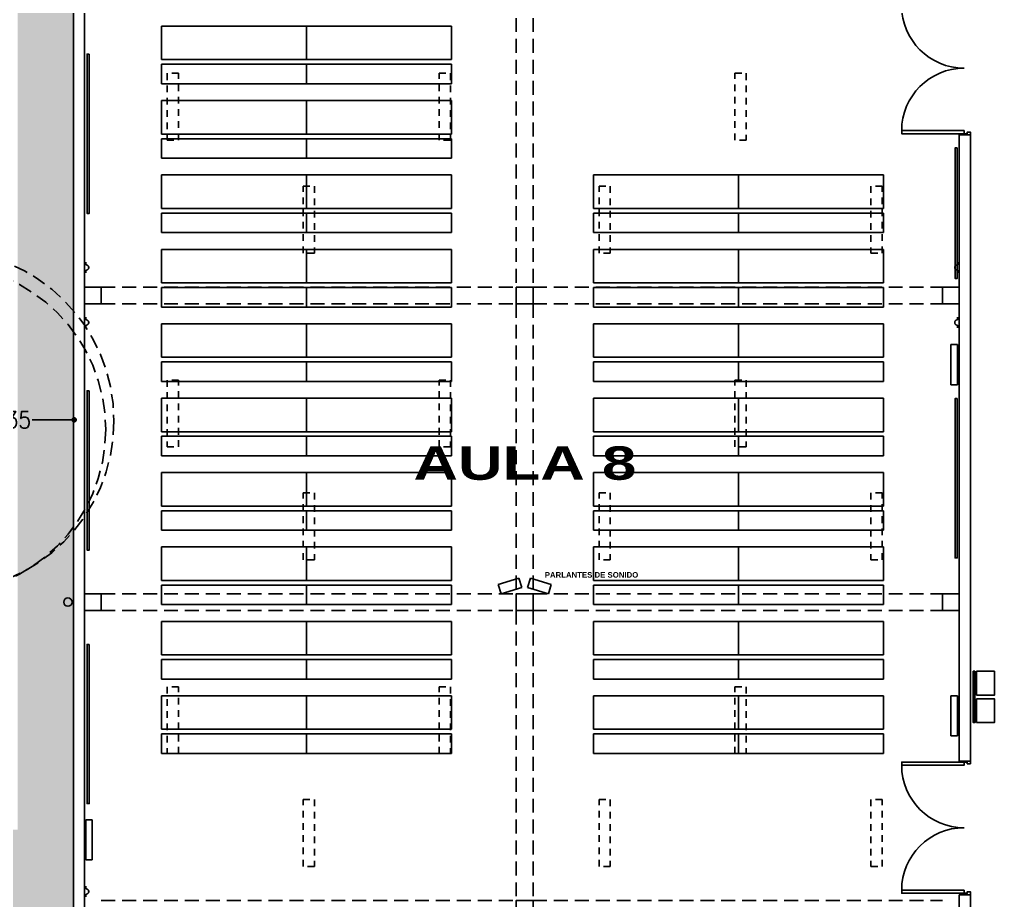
# Model space of a CAD drawing. Header units: millimetres. Extents: x -735 to -481, y 85 to 450.
# Drawn here: x -669.96 to -652.48, y 204 to 219.8 of the extents above; entities that cross this region are included whole.
import ezdxf

# ---------------------------------------------------------------- set-up
doc = ezdxf.new("R2010")
doc.units = ezdxf.units.MM
doc.header["$PDMODE"] = 35
doc.header["$PDSIZE"] = -2
doc.linetypes.add('ACAD_ISO02W100', pattern=[15, 12, -3])
doc.linetypes.add('DASHED', pattern=[0.75, 0.5, -0.25])
doc.layers.get('0').update_dxf_attribs({"color": 6, "linetype": 'CONTINUOUS'})
doc.layers.get('Defpoints').update_dxf_attribs({"linetype": 'CONTINUOUS'})
for name, color, linetype in [('1', 1, 'CONTINUOUS'), ('A-CARPINTERIAS PUERTAS', 2, 'CONTINUOUS'), ('dib - texto', 2, 'CONTINUOUS'), ('dib-muros corte', 5, 'CONTINUOUS'), ('E-COLUMNAS CUADRADAS', 6, 'CONTINUOUS'), ('ESCALERA', 2, 'CONTINUOUS'), ('ESTUFAS', 50, 'CONTINUOUS'), ('fino', 8, 'CONTINUOUS'), ('iluminacion LED', 10, 'CONTINUOUS'), ('mobiliario aulas', 254, 'CONTINUOUS'), ('MUROS', 4, 'CONTINUOUS'), ('proyeccion arboles', 94, 'DASHED'), ('sonido', 1, 'CONTINUOUS'), ('T-LOCALES', 7, 'CONTINUOUS'), ('tomas', 10, 'CONTINUOUS'), ('VISTA2', 2, 'CONTINUOUS')]:
    doc.layers.add(name, color=color, linetype=linetype)
doc.layers.add('SUPERFICIES', color=6, linetype='CONTINUOUS', plot=False)
doc.styles.add('ARIAL', font='swisseb.ttf', dxfattribs={"width": 1.32})
doc.styles.add('ROMANS', font='romans', dxfattribs={"width": 0.9})
doc.styles.add('STYLE1', font='swisseb.ttf', dxfattribs={"width": 1.32})
doc.dimstyles.new('COTAS1', dxfattribs={"dimtxt": 0.3, "dimasz": 0.1, "dimexe": 0.6, "dimexo": 0.2, "dimgap": 0.01, "dimtad": 0, "dimzin": 0, "dimdsep": 46, "dimtxsty": 'ROMANS', "dimblk": 'DOT', "dimcen": 2.5, "dimse1": 1, "dimse2": 1, "dimclrd": 256, "dimclre": 1, "dimclrt": 256, "dimadec": 0, "dimazin": 0, "dimtfac": 1, "dimtofl": 0, "dimtmove": 2, "dimatfit": 3, "dimldrblk": 'ARCHTICK', "dimfxl": 1, "dimtolj": 1, "dimtzin": 0, "dimarcsym": 0})

# ---------------------------------------------------------------- blocks, each defined once
blk = doc.blocks.new('_Dot')
at = {"color": 0, "linetype": 'ByBlock', "lineweight": -2}
blk.add_line((-0.5, 0), (-1, 0), dxfattribs=at)
at = {"color": 0, "linetype": 'ByBlock', "const_width": 0.5}
blk.add_lwpolyline([(-0.25, 0, 1), (0.25, 0, 1)], format="xyb", close=True, dxfattribs=at)
blk = doc.blocks.new('*D104')
at = {"layer": '1', "lineweight": -2, "transparency": 16777216}
for p, q in [((-671.231, 212.623), (-670.578, 212.623)), ((-669.081, 212.623), (-669.735, 212.623))]:
    blk.add_line(p, q, dxfattribs=at)
at = {"layer": 'Defpoints', "color": 0, "transparency": 16777216}
for p in [(-671.331, 212.623), (-671.331, 212.603), (-668.981, 212.603)]:
    blk.add_point(p, dxfattribs=at)
at = {"layer": '1', "lineweight": -2, "transparency": 16777216, "xscale": 0.1, "yscale": 0.1, "zscale": 0.1, "rotation": 180}
blk.add_blockref('_Dot', (-671.331, 212.623), dxfattribs=at)
at = {"layer": '1', "lineweight": -2, "transparency": 16777216, "xscale": 0.1, "yscale": 0.1, "zscale": 0.1}
blk.add_blockref('_Dot', (-668.981, 212.623), dxfattribs=at)
at = {"layer": '1', "transparency": 16777216, "insert": (-670.156, 212.623), "char_height": 0.3, "attachment_point": 5, "style": 'ROMANS'}
blk.add_mtext('\\A1;2.35', dxfattribs=at)
blk = doc.blocks.new('_ARCHTICK')
at = {"color": 0, "linetype": 'ByBlock', "const_width": 0.00381}
blk.add_lwpolyline([(-0.0127, -0.0127), (0.0127, 0.0127)], dxfattribs=at)

msp = doc.modelspace()

# ---------------------------------------------------------------- hatches: boundary and pattern name
at = {"layer": 'fino'}
h = msp.add_hatch(dxfattribs=at)
h.set_pattern_fill('AR-B816', color=256, scale=0.001, style=0)
edge = h.paths.add_edge_path(flags=0)
edge.add_arc((-674.465, 199.277), 1.836, 0, 360)
edge = h.paths.add_edge_path(flags=16)
edge.add_arc((-674.465, 199.277), 2.436, 0, 360)
edge = h.paths.add_edge_path(flags=0)
edge.add_arc((-674.465, 199.277), 1.836, 0, 360)
h.paths.add_polyline_path([(-690.51, 232.581), (-692.31, 232.659), (-692.31, 205.449), (-692.31, 205.404), (-671.209, 193.902), (-668.995, 193.902), (-668.995, 225.823), (-668.995, 225.824), (-668.996, 225.824), (-668.996, 226.324), (-668.995, 226.273), (-669.996, 226.273), (-669.996, 205.274), (-678.604, 205.274), (-678.602, 205.274), (-681.602, 205.274), (-681.604, 205.274), (-683.666, 205.274), (-683.663, 210.743), (-690.51, 210.743)])
h.paths.add_polyline_path([(-691.737, 229.263), (-691.137, 229.263), (-691.137, 228.663), (-691.737, 228.663)], flags=16)

# ---------------------------------------------------------------- linework, layer by layer
at = {"layer": '1'}
msp.add_lwpolyline([(-652.834, 208.115), (-652.834, 207.193), (-652.864, 207.193), (-652.864, 208.115)], close=True, dxfattribs=at)
for points in [[(-652.804, 208.115), (-652.804, 207.685)], [(-652.804, 207.685), (-652.484, 207.685), (-652.484, 208.115), (-652.804, 208.115)], [(-652.804, 207.623), (-652.804, 207.193)], [(-652.804, 207.193), (-652.484, 207.193), (-652.484, 207.623), (-652.804, 207.623)]]:
    msp.add_lwpolyline(points, dxfattribs=at)
at = {"layer": 'A-CARPINTERIAS PUERTAS', "color": 3}
for points in [[(-653.028, 217.754), (-653.028, 217.81), (-654.147, 217.81), (-654.147, 217.754)], [(-653.028, 206.485), (-653.028, 206.429), (-654.147, 206.429), (-654.147, 206.485)], [(-653.028, 204.133), (-653.028, 204.189), (-654.147, 204.189), (-654.147, 204.133)]]:
    msp.add_lwpolyline(points, close=True, dxfattribs=at)
at = {"layer": 'A-CARPINTERIAS PUERTAS', "color": 2}
for points in [[(-653.028, 217.733), (-653.028, 217.754), (-652.972, 217.754), (-652.972, 217.782), (-652.916, 217.782), (-652.916, 217.754), (-652.916, 217.754), (-652.916, 217.733)], [(-653.028, 206.505), (-653.028, 206.485), (-652.972, 206.485), (-652.972, 206.457), (-652.916, 206.457), (-652.916, 206.485), (-652.916, 206.485), (-652.916, 206.505)], [(-653.028, 204.105), (-653.028, 204.133), (-652.972, 204.133), (-652.972, 204.161), (-652.916, 204.161), (-652.916, 204.133), (-652.916, 204.133), (-652.916, 204.105)]]:
    msp.add_lwpolyline(points, dxfattribs=at)
at = {"layer": 'A-CARPINTERIAS PUERTAS'}
for centre, start, end in [((-653.028, 220.05), 180, 270), ((-653.028, 217.81), 90, 180), ((-653.028, 206.429), 180, 270), ((-653.028, 204.189), 90, 180)]:
    msp.add_arc(centre, 1.12, start, end, dxfattribs=at)
at = {"layer": 'dib-muros corte'}
for p, q in [((-653.116, 217.733), (-653.116, 206.505)), ((-652.916, 217.733), (-652.916, 206.505))]:
    msp.add_line(p, q, dxfattribs=at)
at = {"layer": 'E-COLUMNAS CUADRADAS'}
for points in [[(-668.796, 215.004), (-668.796, 214.704), (-668.496, 214.704), (-668.496, 215.004)], [(-653.416, 215.004), (-653.416, 214.704), (-653.116, 214.704), (-653.116, 215.004)], [(-668.796, 209.504), (-668.796, 209.204), (-668.496, 209.204), (-668.496, 209.504)], [(-653.416, 209.504), (-653.416, 209.204), (-653.116, 209.204), (-653.116, 209.504)]]:
    msp.add_lwpolyline(points, close=True, dxfattribs=at)
for points in [[(-660.756, 214.704), (-660.756, 215.004), (-661.056, 215.004)], [(-661.056, 215.004), (-661.056, 214.704), (-660.756, 214.704)], [(-660.756, 209.204), (-660.756, 209.504), (-661.056, 209.504), (-661.056, 209.204), (-660.756, 209.204)], [(-660.756, 203.704), (-660.756, 204.004), (-661.056, 204.004), (-661.056, 203.704), (-660.756, 203.704)]]:
    msp.add_lwpolyline(points, dxfattribs=at)
at = {"layer": 'ESCALERA'}
msp.add_circle((-669.094, 209.354), 0.075, dxfattribs=at)
at = {"layer": 'ESTUFAS', "linetype": 'ACAD_ISO02W100'}
for points in [[(-653.15, 213.973), (-653.15, 213.251), (-653.264, 213.251), (-653.264, 213.973)], [(-653.15, 207.675), (-653.15, 206.954), (-653.264, 206.954), (-653.264, 207.675)], [(-668.661, 205.453), (-668.661, 204.732), (-668.775, 204.732), (-668.775, 205.453)]]:
    msp.add_lwpolyline(points, close=True, dxfattribs=at)
at = {"layer": 'iluminacion LED', "linetype": 'ACAD_ISO02W100', "ltscale": 0.01}
for points in [[(-667.113, 218.837), (-667.313, 218.837), (-667.313, 217.637), (-667.113, 217.637)], [(-662.438, 218.837), (-662.238, 218.837), (-662.238, 217.637), (-662.438, 217.637)], [(-656.936, 217.637), (-657.136, 217.637), (-657.136, 218.837), (-656.936, 218.837)], [(-664.876, 216.813), (-664.676, 216.813), (-664.676, 215.613), (-664.876, 215.613)], [(-659.373, 215.613), (-659.573, 215.613), (-659.573, 216.813), (-659.373, 216.813)], [(-654.698, 215.613), (-654.498, 215.613), (-654.498, 216.813), (-654.698, 216.813)], [(-667.113, 213.337), (-667.313, 213.337), (-667.313, 212.137), (-667.113, 212.137)], [(-662.438, 213.337), (-662.238, 213.337), (-662.238, 212.137), (-662.438, 212.137)], [(-656.936, 212.137), (-657.136, 212.137), (-657.136, 213.337), (-656.936, 213.337)], [(-664.876, 211.313), (-664.676, 211.313), (-664.676, 210.113), (-664.876, 210.113)], [(-659.373, 210.113), (-659.573, 210.113), (-659.573, 211.313), (-659.373, 211.313)], [(-654.698, 210.113), (-654.498, 210.113), (-654.498, 211.313), (-654.698, 211.313)], [(-667.113, 207.837), (-667.313, 207.837), (-667.313, 206.637), (-667.113, 206.637)], [(-662.438, 207.837), (-662.238, 207.837), (-662.238, 206.637), (-662.438, 206.637)], [(-656.936, 206.637), (-657.136, 206.637), (-657.136, 207.837), (-656.936, 207.837)], [(-664.876, 205.813), (-664.676, 205.813), (-664.676, 204.613), (-664.876, 204.613)], [(-659.373, 204.613), (-659.573, 204.613), (-659.573, 205.813), (-659.373, 205.813)], [(-654.698, 204.613), (-654.498, 204.613), (-654.498, 205.813), (-654.698, 205.813)]]:
    msp.add_lwpolyline(points, close=True, dxfattribs=at)
at = {"layer": 'mobiliario aulas', "linetype": 'ACAD_ISO02W100'}
for points in [[(-667.415, 219.083), (-667.415, 219.683), (-664.815, 219.683), (-664.815, 219.083), (-667.415, 219.083)], [(-664.815, 219.083), (-664.815, 219.683), (-662.215, 219.683), (-662.215, 219.083), (-664.815, 219.083)], [(-667.415, 218.999), (-667.415, 218.649), (-664.815, 218.649), (-664.815, 218.999), (-667.415, 218.999)], [(-664.815, 218.999), (-664.815, 218.649), (-662.215, 218.649), (-662.215, 218.999), (-664.815, 218.999)], [(-667.415, 217.748), (-667.415, 218.348), (-664.815, 218.348), (-664.815, 217.748), (-667.415, 217.748)], [(-664.815, 217.748), (-664.815, 218.348), (-662.215, 218.348), (-662.215, 217.748), (-664.815, 217.748)], [(-667.415, 217.665), (-667.415, 217.315), (-664.815, 217.315), (-664.815, 217.665), (-667.415, 217.665)], [(-664.815, 217.665), (-664.815, 217.315), (-662.215, 217.315), (-662.215, 217.665), (-664.815, 217.665)], [(-667.415, 216.414), (-667.415, 217.014), (-664.815, 217.014), (-664.815, 216.414), (-667.415, 216.414)], [(-664.815, 216.414), (-664.815, 217.014), (-662.215, 217.014), (-662.215, 216.414), (-664.815, 216.414)], [(-659.675, 216.414), (-659.675, 217.014), (-657.075, 217.014), (-657.075, 216.414), (-659.675, 216.414)], [(-657.075, 216.414), (-657.075, 217.014), (-654.475, 217.014), (-654.475, 216.414), (-657.075, 216.414)], [(-667.415, 216.331), (-667.415, 215.981), (-664.815, 215.981), (-664.815, 216.331), (-667.415, 216.331)], [(-664.815, 216.331), (-664.815, 215.981), (-662.215, 215.981), (-662.215, 216.331), (-664.815, 216.331)], [(-659.675, 216.331), (-659.675, 215.981), (-657.075, 215.981), (-657.075, 216.331), (-659.675, 216.331)], [(-657.075, 216.331), (-657.075, 215.981), (-654.475, 215.981), (-654.475, 216.331), (-657.075, 216.331)], [(-667.415, 215.08), (-667.415, 215.68), (-664.815, 215.68), (-664.815, 215.08), (-667.415, 215.08)], [(-664.815, 215.08), (-664.815, 215.68), (-662.215, 215.68), (-662.215, 215.08), (-664.815, 215.08)], [(-659.675, 215.08), (-659.675, 215.68), (-657.075, 215.68), (-657.075, 215.08), (-659.675, 215.08)], [(-657.075, 215.08), (-657.075, 215.68), (-654.475, 215.68), (-654.475, 215.08), (-657.075, 215.08)], [(-667.415, 214.996), (-667.415, 214.646), (-664.815, 214.646), (-664.815, 214.996), (-667.415, 214.996)], [(-664.815, 214.996), (-664.815, 214.646), (-662.215, 214.646), (-662.215, 214.996), (-664.815, 214.996)], [(-659.675, 214.996), (-659.675, 214.646), (-657.075, 214.646), (-657.075, 214.996), (-659.675, 214.996)], [(-657.075, 214.996), (-657.075, 214.646), (-654.475, 214.646), (-654.475, 214.996), (-657.075, 214.996)], [(-667.415, 213.746), (-667.415, 214.346), (-664.815, 214.346), (-664.815, 213.746), (-667.415, 213.746)], [(-664.815, 213.746), (-664.815, 214.346), (-662.215, 214.346), (-662.215, 213.746), (-664.815, 213.746)], [(-659.675, 213.746), (-659.675, 214.346), (-657.075, 214.346), (-657.075, 213.746), (-659.675, 213.746)], [(-657.075, 213.746), (-657.075, 214.346), (-654.475, 214.346), (-654.475, 213.746), (-657.075, 213.746)], [(-667.415, 213.662), (-667.415, 213.312), (-664.815, 213.312), (-664.815, 213.662), (-667.415, 213.662)], [(-664.815, 213.662), (-664.815, 213.312), (-662.215, 213.312), (-662.215, 213.662), (-664.815, 213.662)], [(-659.675, 213.662), (-659.675, 213.312), (-657.075, 213.312), (-657.075, 213.662), (-659.675, 213.662)], [(-657.075, 213.662), (-657.075, 213.312), (-654.475, 213.312), (-654.475, 213.662), (-657.075, 213.662)], [(-667.415, 212.411), (-667.415, 213.011), (-664.815, 213.011), (-664.815, 212.411), (-667.415, 212.411)], [(-664.815, 212.411), (-664.815, 213.011), (-662.215, 213.011), (-662.215, 212.411), (-664.815, 212.411)], [(-659.675, 212.411), (-659.675, 213.011), (-657.075, 213.011), (-657.075, 212.411), (-659.675, 212.411)], [(-657.075, 212.411), (-657.075, 213.011), (-654.475, 213.011), (-654.475, 212.411), (-657.075, 212.411)], [(-667.415, 212.328), (-667.415, 211.978), (-664.815, 211.978), (-664.815, 212.328), (-667.415, 212.328)], [(-664.815, 212.328), (-664.815, 211.978), (-662.215, 211.978), (-662.215, 212.328), (-664.815, 212.328)], [(-659.675, 212.328), (-659.675, 211.978), (-657.075, 211.978), (-657.075, 212.328), (-659.675, 212.328)], [(-657.075, 212.328), (-657.075, 211.978), (-654.475, 211.978), (-654.475, 212.328), (-657.075, 212.328)], [(-667.415, 211.077), (-667.415, 211.677), (-664.815, 211.677), (-664.815, 211.077), (-667.415, 211.077)], [(-664.815, 211.077), (-664.815, 211.677), (-662.215, 211.677), (-662.215, 211.077), (-664.815, 211.077)], [(-659.675, 211.077), (-659.675, 211.677), (-657.075, 211.677), (-657.075, 211.077), (-659.675, 211.077)], [(-657.075, 211.077), (-657.075, 211.677), (-654.475, 211.677), (-654.475, 211.077), (-657.075, 211.077)], [(-667.415, 210.993), (-667.415, 210.643), (-664.815, 210.643), (-664.815, 210.993), (-667.415, 210.993)], [(-664.815, 210.993), (-664.815, 210.643), (-662.215, 210.643), (-662.215, 210.993), (-664.815, 210.993)], [(-659.675, 210.993), (-659.675, 210.643), (-657.075, 210.643), (-657.075, 210.993), (-659.675, 210.993)], [(-657.075, 210.993), (-657.075, 210.643), (-654.475, 210.643), (-654.475, 210.993), (-657.075, 210.993)], [(-667.415, 209.743), (-667.415, 210.343), (-664.815, 210.343), (-664.815, 209.743), (-667.415, 209.743)], [(-664.815, 209.743), (-664.815, 210.343), (-662.215, 210.343), (-662.215, 209.743), (-664.815, 209.743)], [(-659.675, 209.743), (-659.675, 210.343), (-657.075, 210.343), (-657.075, 209.743), (-659.675, 209.743)], [(-657.075, 209.743), (-657.075, 210.343), (-654.475, 210.343), (-654.475, 209.743), (-657.075, 209.743)], [(-667.415, 209.659), (-667.415, 209.309), (-664.815, 209.309), (-664.815, 209.659), (-667.415, 209.659)], [(-664.815, 209.659), (-664.815, 209.309), (-662.215, 209.309), (-662.215, 209.659), (-664.815, 209.659)], [(-659.675, 209.659), (-659.675, 209.309), (-657.075, 209.309), (-657.075, 209.659), (-659.675, 209.659)], [(-657.075, 209.659), (-657.075, 209.309), (-654.475, 209.309), (-654.475, 209.659), (-657.075, 209.659)], [(-667.415, 208.408), (-667.415, 209.008), (-664.815, 209.008), (-664.815, 208.408), (-667.415, 208.408)], [(-664.815, 208.408), (-664.815, 209.008), (-662.215, 209.008), (-662.215, 208.408), (-664.815, 208.408)], [(-659.675, 208.408), (-659.675, 209.008), (-657.075, 209.008), (-657.075, 208.408), (-659.675, 208.408)], [(-657.075, 208.408), (-657.075, 209.008), (-654.475, 209.008), (-654.475, 208.408), (-657.075, 208.408)], [(-667.415, 208.325), (-667.415, 207.975), (-664.815, 207.975), (-664.815, 208.325), (-667.415, 208.325)], [(-664.815, 208.325), (-664.815, 207.975), (-662.215, 207.975), (-662.215, 208.325), (-664.815, 208.325)], [(-659.675, 208.325), (-659.675, 207.975), (-657.075, 207.975), (-657.075, 208.325), (-659.675, 208.325)], [(-657.075, 208.325), (-657.075, 207.975), (-654.475, 207.975), (-654.475, 208.325), (-657.075, 208.325)], [(-667.415, 207.074), (-667.415, 207.674), (-664.815, 207.674), (-664.815, 207.074), (-667.415, 207.074)], [(-664.815, 207.074), (-664.815, 207.674), (-662.215, 207.674), (-662.215, 207.074), (-664.815, 207.074)], [(-659.675, 207.074), (-659.675, 207.674), (-657.075, 207.674), (-657.075, 207.074), (-659.675, 207.074)], [(-657.075, 207.074), (-657.075, 207.674), (-654.475, 207.674), (-654.475, 207.074), (-657.075, 207.074)], [(-667.415, 206.99), (-667.415, 206.64), (-664.815, 206.64), (-664.815, 206.99), (-667.415, 206.99)], [(-664.815, 206.99), (-664.815, 206.64), (-662.215, 206.64), (-662.215, 206.99), (-664.815, 206.99)], [(-659.675, 206.99), (-659.675, 206.64), (-657.075, 206.64), (-657.075, 206.99), (-659.675, 206.99)], [(-657.075, 206.99), (-657.075, 206.64), (-654.475, 206.64), (-654.475, 206.99), (-657.075, 206.99)]]:
    msp.add_lwpolyline(points, dxfattribs=at)
at = {"layer": 'mobiliario aulas'}
for points in [[(-668.712, 219.182), (-668.712, 216.326), (-668.749, 216.326), (-668.749, 219.182)], [(-653.153, 217.499), (-653.153, 215.16), (-653.191, 215.16), (-653.191, 217.499)], [(-668.712, 213.144), (-668.712, 210.288), (-668.749, 210.288), (-668.749, 213.144)], [(-653.153, 213.003), (-653.153, 210.148), (-653.191, 210.148), (-653.191, 213.003)], [(-668.712, 208.597), (-668.712, 205.741), (-668.749, 205.741), (-668.749, 208.597)]]:
    msp.add_lwpolyline(points, close=True, dxfattribs=at)
at = {"layer": 'MUROS'}
msp.add_line((-653.116, 218.933), (-653.116, 218.926), dxfattribs=at)
at = {"layer": 'proyeccion arboles', "linetype": 'DASHED', "ltscale": 0.5}
for centre, radius in [((-671.331, 212.603), 3.062), ((-671.369, 212.452), 2.953)]:
    msp.add_circle(centre, radius, dxfattribs=at)
at = {"layer": 'sonido', "linetype": 'ACAD_ISO02W100'}
for points in [[(-661.01, 209.785), (-661.382, 209.672), (-661.33, 209.501), (-660.958, 209.615)], [(-660.801, 209.785), (-660.429, 209.672), (-660.481, 209.501), (-660.853, 209.615)]]:
    msp.add_lwpolyline(points, close=True, dxfattribs=at)
at = {"layer": 'SUPERFICIES'}
for p, q in [((-668.996, 226.324), (-668.996, 193.804)), ((-653.116, 217.733), (-652.916, 217.733)), ((-653.116, 206.505), (-652.916, 206.505)), ((-653.116, 204.105), (-652.916, 204.105)), ((-652.916, 204.105), (-652.916, 198.554))]:
    msp.add_line(p, q, dxfattribs=at)
for points in [[(-668.796, 225.824), (-668.796, 198.754)], [(-653.116, 206.505), (-653.116, 217.733)], [(-652.916, 217.733), (-652.916, 206.505)], [(-653.116, 198.754), (-653.116, 204.105)]]:
    msp.add_lwpolyline(points, dxfattribs=at)
at = {"layer": 'tomas', "linetype": 'ACAD_ISO02W100'}
for p, q in [((-668.771, 215.449), (-668.771, 215.404)), ((-668.722, 215.354), (-668.709, 215.354)), ((-653.196, 215.354), (-653.209, 215.354)), ((-653.147, 215.449), (-653.147, 215.404)), ((-668.771, 215.262), (-668.771, 215.305)), ((-653.147, 215.262), (-653.147, 215.305)), ((-668.771, 214.464), (-668.771, 214.419)), ((-653.147, 214.464), (-653.147, 214.419)), ((-668.771, 214.276), (-668.771, 214.32)), ((-668.722, 214.369), (-668.709, 214.369)), ((-653.196, 214.369), (-653.209, 214.369)), ((-653.147, 214.276), (-653.147, 214.32)), ((-668.771, 204.259), (-668.771, 204.214)), ((-668.722, 204.164), (-668.709, 204.164)), ((-668.771, 204.072), (-668.771, 204.115))]:
    msp.add_line(p, q, dxfattribs=at)
for centre, start, end in [((-668.771, 215.354), 270, 90), ((-653.147, 215.354), 90, 270), ((-668.771, 214.369), 270, 90), ((-653.147, 214.369), 90, 270), ((-668.771, 204.164), 270, 90)]:
    msp.add_arc(centre, 0.0497, start, end, dxfattribs=at)
at = {"layer": 'VISTA2', "linetype": 'DASHED', "ltscale": 0.5}
for p, q in [((-661.056, 220.204), (-661.056, 215.004)), ((-660.756, 220.204), (-660.756, 215.004)), ((-668.496, 215.004), (-661.056, 215.004)), ((-660.756, 215.004), (-653.416, 215.004)), ((-668.496, 214.704), (-661.056, 214.704)), ((-661.056, 214.704), (-661.056, 209.504)), ((-660.756, 214.704), (-653.416, 214.704)), ((-660.756, 214.704), (-660.756, 209.504)), ((-668.496, 209.504), (-661.056, 209.504)), ((-660.756, 209.504), (-653.416, 209.504)), ((-668.496, 209.204), (-661.056, 209.204)), ((-661.056, 209.204), (-661.056, 204.004)), ((-660.756, 209.204), (-653.416, 209.204)), ((-660.756, 209.204), (-660.756, 204.004)), ((-668.496, 204.004), (-661.056, 204.004)), ((-660.756, 204.004), (-653.416, 204.004))]:
    msp.add_line(p, q, dxfattribs=at)

# ---------------------------------------------------------------- texts
at = {"layer": 'dib - texto', "style": 'STYLE1', "width": 1.32}
msp.add_text('AULA 8', height=0.6, dxfattribs=at).set_placement((-662.9, 211.548))
at = {"layer": 'T-LOCALES', "ltscale": 0.5, "insert": (-660.546, 209.893), "char_height": 0.1, "width": 5.62056, "attachment_point": 1, "style": 'ARIAL'}
msp.add_mtext('{\\fSwis721 Lt BT|b1|i0|c0|p34;PARLANTES DE SONIDO}', dxfattribs=at)

# ---------------------------------------------------------------- dimensions: what is measured, and where the dimension line sits
at = {"layer": '1'}
dim = msp.add_linear_dim(base=(-671.331, 212.623), p1=(-668.981, 212.603), p2=(-671.331, 212.603), dimstyle='COTAS1', dxfattribs=at)
dim.commit()
dim.dimension.update_dxf_attribs({"geometry": '*D104', "text_midpoint": (-670.156, 212.623)})

doc.saveas('drawing.dxf')
